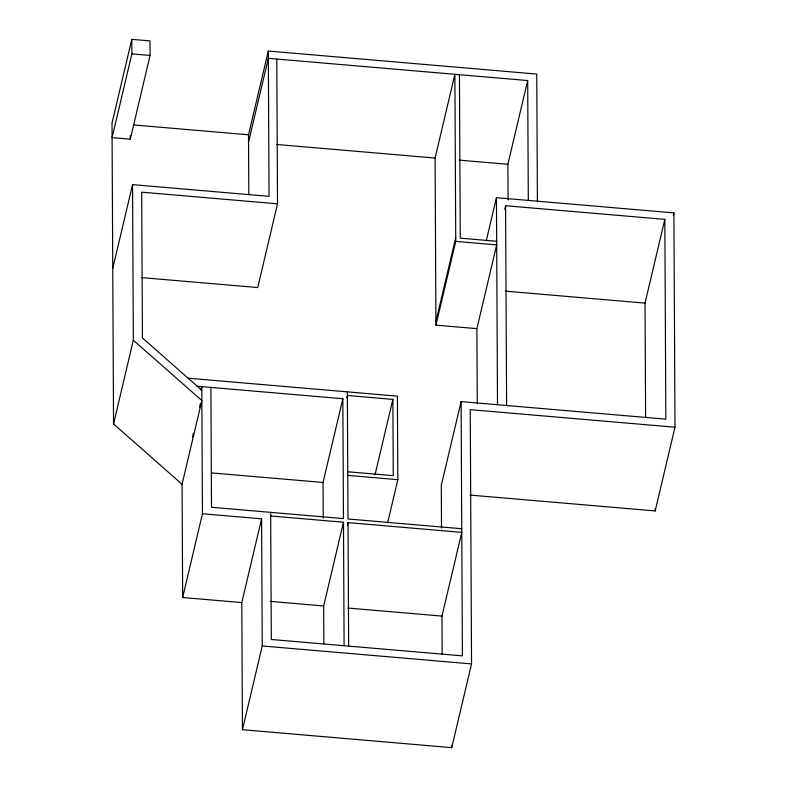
<?xml version="1.0" encoding="UTF-8"?>
<svg xmlns="http://www.w3.org/2000/svg" width="787" height="787" viewBox="0 0 787 787"><rect width="100%" height="100%" fill="white"/><g stroke="black" fill="none" stroke-linecap="round" stroke-linejoin="round"><path stroke-width="1.18" d="M131.813 39.35L131.882 53.88L112.088 137.617L130.288 139.181L150.081 55.444L150.012 40.914L131.813 39.35L112.01 123.087L113.544 423.947L182.072 484.28L182.653 597.51L241.796 602.576L261.589 518.84L202.446 513.763L182.653 597.51M112.757 268.387L132.55 184.64L269.046 196.347L268.308 51.047L536.754 74.067L537.403 201.197M113.544 423.947L133.337 340.21L132.55 184.64M248.81 194.586L248.515 134.793L268.308 51.047M248.544 142.054L268.347 58.317L527.683 80.549L528.303 200.419M200.951 390.224L201.797 386.633L202.446 513.763M192.52 437.011L193.366 433.421M199.593 407.105L200.439 403.515M182.072 484.28L201.865 400.544L133.337 340.21M276.788 59.045L277.526 203.813L257.733 287.55L141.473 277.585M486.268 240.753L496.449 197.685L673.898 212.893L674.99 427.203L470.242 409.653L471.541 663.913L451.738 747.65L242.445 729.706L262.238 645.97L261.589 518.84M323.231 517.935L323.044 482.47L342.847 398.724L197.242 386.25M346.811 397.878L347.372 395.487L392.87 399.383L393.264 475.663L347.765 471.767M323.87 643.874L323.673 605.97L343.476 522.224L270.679 515.987M347.46 525.008L348.021 522.617L461.772 532.366L441.979 616.103L442.166 654.017M435.949 325.139L435.093 158.049L454.886 74.312L455.742 241.393L435.949 325.139L476.892 328.641L496.686 244.905L455.742 241.393M375.055 474.748L392.87 399.383M387.647 522.755L397.828 479.686L397.405 396.146L188.113 378.203M435.929 321.499L455.722 237.763M508.077 199.76L507.89 164.286L527.683 80.549M504.733 209.322L505.588 205.732L664.828 219.376L665.851 419.156L461.103 401.606L441.31 485.343L441.527 528.126M645.615 417.1L645.035 303.123L664.828 219.376M673.328 215.294L673.898 212.893M469.947 495.062L655.187 510.94L674.99 427.203M131.882 53.88L150.081 55.444M133.869 124.966L248.515 134.793M276.512 144.454L435.093 158.049M459.146 160.115L507.89 164.286M277.526 203.813L141.68 192.166L142.427 337.977L201.816 390.263M496.676 241.275L460.267 238.156L459.441 74.696M505.392 291.151L645.035 303.123M347.785 475.397L397.828 479.686M211.87 472.938L323.044 482.47M461.753 528.736L348.002 518.987L347.352 391.857M270.295 601.386L323.673 605.97M347.795 608.036L441.979 616.103M262.238 645.97L471.541 663.913M655.178 508.491L655.187 510.94M505.588 205.732L506.602 405.502M496.449 197.685L497.502 404.725M476.892 328.641L477.276 403.642M461.103 401.606L462.402 655.866L271.299 639.477L270.659 512.347M451.728 745.191L451.738 747.65M348.021 522.617L348.651 646.117M342.847 398.724L343.457 518.594L211.506 507.281L210.896 387.42M343.476 522.224L344.106 645.724M241.796 602.576L242.445 729.706M130.268 135.551L130.288 139.181"/></g></svg>
